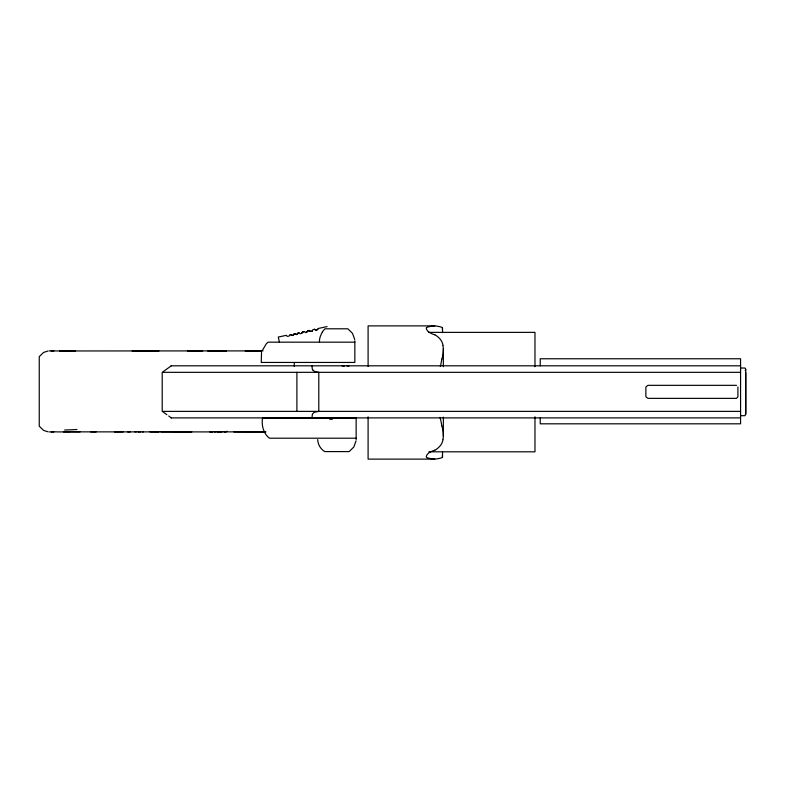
<?xml version="1.0" encoding="UTF-8"?>
<svg xmlns="http://www.w3.org/2000/svg" width="785" height="785" viewBox="0 0 785 785"><rect width="100%" height="100%" fill="white"/><g stroke="black" fill="none" stroke-linecap="round" stroke-linejoin="round"><path stroke-width="1.18" d="M740.579 415.687L745.004 415.687L745.75 413.548L745.75 369.392L745.004 368.018L740.579 368.018M745.73 372.639L745.73 414.578M327.09 326.589L318.239 328.483L316.316 330.328A1.913 1.913 0 0 1 314.628 329.258L312.97 329.612L311.861 331.28L310.634 331.407L309.349 330.397L307.7 330.75L306.955 332.192L305.777 332.585L304.08 331.525L302.372 332.29A1.913 1.913 0 0 1 300.086 333.664L298.81 332.654L296.759 334.567L294.64 333.546L292.991 335.323L289.93 334.557A1.913 1.913 0 0 1 289.184 336L287.585 336.343A1.913 1.913 0 0 1 286.309 335.332L278.302 337.05L279.401 342.172M294.875 333.9L296.759 334.567L298.261 332.771M302.372 332.29L304.08 331.525M356.037 440.866L353.799 447.038L349.168 451.591L324.705 451.591C320.555 449.089 317.876 444.428 317.689 439.6M261.533 352.387L261.238 362.444L354.84 362.444L354.84 340.788M745.75 369.392L745.22 370.599M301.98 333.036L302.431 331.878M307.641 331.162L305.777 332.585M262.406 350.355L266.341 343.742L268.136 342.172L354.84 342.172M318.033 329.298L316.316 330.328L314.628 329.258M298.202 333.183L298.81 332.654M171.307 365.81L163.143 371.658M191.785 350.905L188.675 350.905M189.401 431.917L191.403 431.917M331.182 417.895L325.814 418.258A5.917 0.903 28.6 0 0 323.969 418.258L324.401 418.258M134.804 351.032L136.492 350.905M188.743 431.917L189.489 431.917L187.38 431.917M48.209 350.964L43.597 352.416L39.25 356.625L39.25 426.196L43.597 430.406L48.209 431.858M217.857 350.905L216.68 350.905M217.308 431.917L219.663 431.917M224.088 431.917L227.257 431.377L225.069 431.917M215.227 350.905L214.423 350.964A9.822 4.73 -16.4 0 0 211.705 350.964A9.822 5.083 10.8 0 1 209.723 350.905L59.591 350.964M142.389 431.917L143.38 431.858M188.675 431.917L191.785 431.917M212.725 350.905L211.224 350.964L217.239 350.964L213.353 350.905M216.052 350.905L212.98 350.905M214.491 431.917L216.052 431.858M217.504 350.905L223.794 350.905M51.27 431.917L53.861 431.858M127.68 431.917L130.281 431.858M222.096 350.964L225.805 350.964M173.367 431.917L184.661 431.917M75.556 350.905L71.17 350.964A416.747 22.245 9.3 0 0 59.915 350.964L51.015 350.905M114.492 431.917L123.274 431.858M176.674 431.858L160.896 431.858M265.948 431.887L211.224 431.858L212.764 431.917M190.676 350.964L202.667 350.905M442.554 332.644L442.504 328.159A21.97 2.865 0 0 0 434.772 325.883L368.096 325.883L368.096 366.438M307.7 330.75L311.046 331.456A1.913 1.913 0 0 0 312.528 330.77M428.443 332.369L534.977 332.369L534.977 366.683M49.416 350.905L53.861 350.964M263.044 350.905L207.652 350.905M171.061 365.81L740.579 365.81M740.579 372.325L162.21 372.325L162.21 411.379L740.579 411.379M736.575 385.337L647.939 385.337L645.878 386.966L645.878 396.739L647.939 398.358L736.575 398.358L737.91 396.739L737.91 386.966M171.061 417.895L740.579 417.895M324.696 417.944L262.543 417.944C261.317 425.136 263.407 433.673 269.441 438.207L356.145 438.207M339.208 417.944L356.145 417.944L356.145 439.6M329.69 419.259L332.359 419.259M49.416 431.917L55.961 431.858A50.093 2.178 -2.9 0 0 68.844 431.858M428.885 451.807L534.977 451.807L534.977 416.786M442.554 452.062L442.504 456.841A21.97 2.865 0 0 1 434.772 459.117L368.096 459.117L368.096 416.776M149.984 431.858L158.982 431.917M90.56 431.858L96.162 431.917M217.504 431.858L222.096 431.917M63.349 431.858L211.538 431.917M185.231 431.858L186.673 431.917M187.38 350.905L189.489 350.905L188.842 350.905M224.088 350.905L226.188 351.15M134.804 431.789L136.227 431.858M346.921 365.81L348.913 366.134M341.985 365.81L344.213 366.193M332.232 417.895L336.951 418.258A5.917 1.344 -27 0 1 339.709 418.258A5.917 0.903 -28.6 0 0 339.709 417.895M163.143 412.046L166.891 414.686M168.696 415.991L171.307 417.895M290.479 334.439L292.167 335.499A1.913 1.913 0 0 0 294.1 333.664M312.675 369.863L314.736 371.59L318.798 372.325L318.798 411.379L314.206 412.331L312.695 413.764A8.998 1.128 -90 0 1 312.293 414.627L312.018 417.895M354.732 339.522L352.494 333.34L347.863 328.797L324.98 328.797L324.048 329.798A14.15 9.783 77.9 0 0 322.507 331.849M540.227 365.81L540.227 358.765L740.579 358.765L740.579 423.812L540.227 423.812L540.227 417.895M443.358 349.119L443.358 366.723M443.358 417.139L443.358 435.881M312.018 365.81L312.244 369.038A9.145 1.148 90 0 1 312.675 369.872M296.897 372.325L296.897 411.379M294.238 362.67L294.238 366.301M261.395 350.964A119.624 4.916 -2.1 0 1 245.214 350.905M209.723 431.917A9.822 5.083 -10.8 0 1 212.647 431.917M76.95 429.483A422.85 17.751 -8.9 0 1 64.635 430.013M265.369 431.887A53.38 0.991 -0.3 0 1 233.763 431.858M158.982 350.905A287.899 57.119 -1.9 0 1 132.115 350.905M138.14 431.917A13.09 5.191 26.7 0 1 140.525 431.917M68.285 431.799A50.583 2.787 2.1 0 1 80.05 431.858M322.517 331.849A12.786 10.284 77.9 0 0 320.918 335.077A13.796 13.796 0 0 0 319.485 342.172M442.465 328.159A23.815 9.116 0 0 1 442.279 329.219M442.975 345.41A47.296 37.523 0 0 1 441.818 359.206M434.762 459.117A20.793 2.718 0 0 1 426.284 456.919L426.314 456.841A22.422 8.576 0 0 1 434.772 450.188M442.926 439.885A27.347 16.652 0 0 1 434.89 450.256M441.818 425.794A47.296 37.523 0 0 1 442.975 439.59M440.022 417.394A78.628 72.642 0 0 1 441.769 425.804M434.89 334.744A27.347 16.652 0 0 1 442.926 345.115M434.772 334.812A22.422 8.576 0 0 1 426.383 328.159L426.275 328.081A20.793 2.718 0 0 1 434.762 325.883M442.279 455.781A23.815 9.116 0 0 1 442.465 456.841M441.769 359.196A78.628 72.642 0 0 1 440.316 366.497"/></g></svg>
